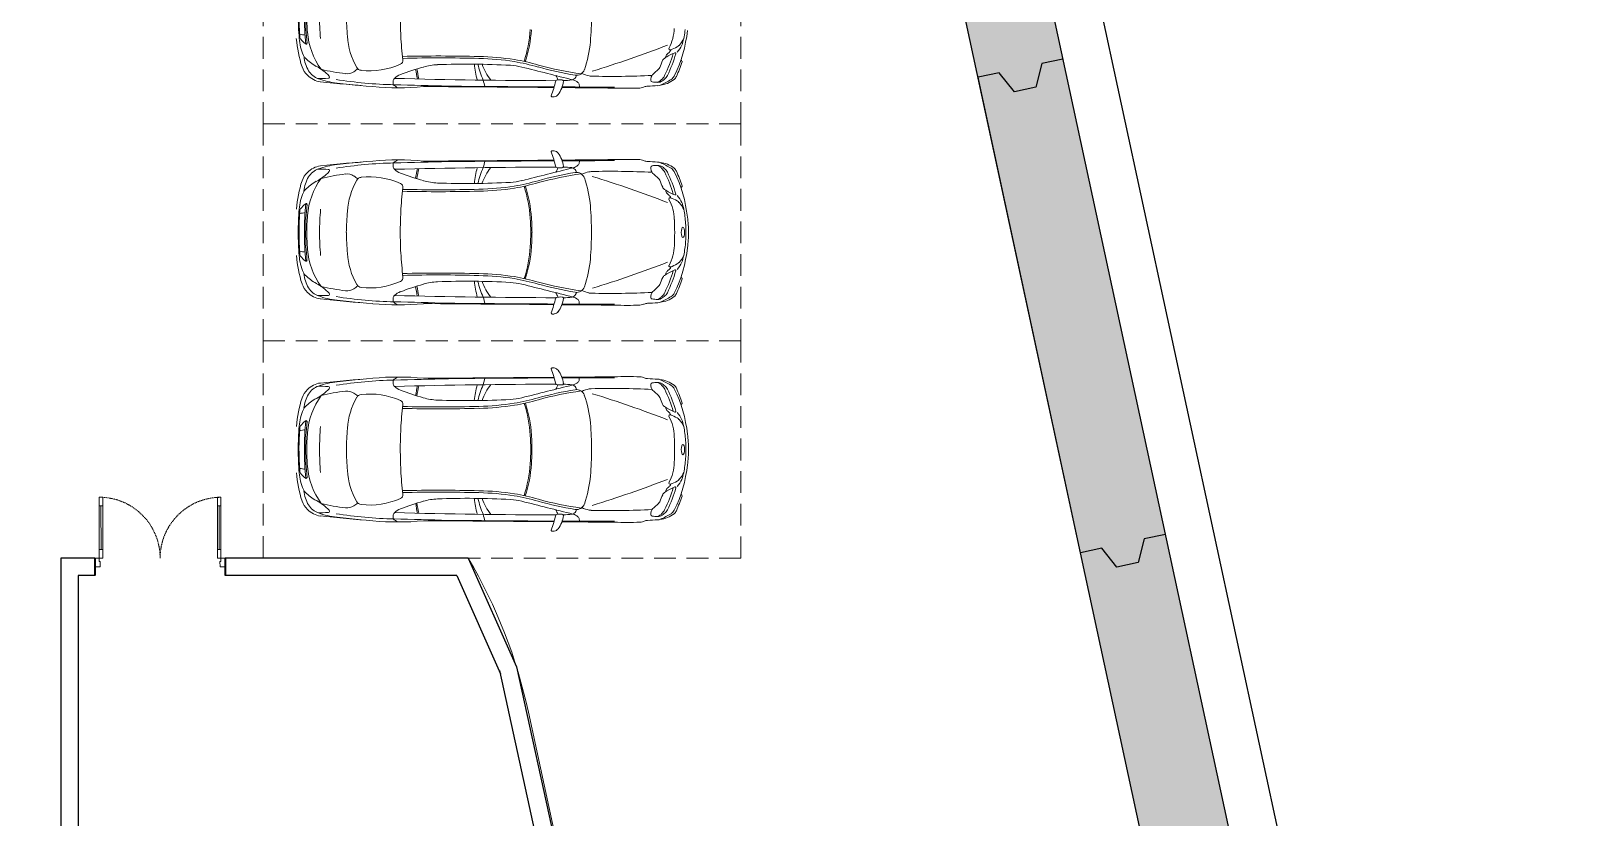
# Model space of a CAD drawing. Header units: millimetres. Extents: x -1534340 to 1713810, y -1348191 to 1114081.
# Drawn here: x 1055639 to 1073416, y 18800 to 27854 of the extents above; entities that cross this region are included whole.
import ezdxf

# ---------------------------------------------------------------- set-up
doc = ezdxf.new("R2010")
doc.units = ezdxf.units.MM
doc.header["$LTSCALE"] = 100
for name, pattern in [('( Hidden )', [0.375, 0.25, -0.125]), ('HIDDEN2', [0.1875, 0.125, -0.0625]), ('Xref_ST_MBDV Cot vach 30.7.2022$0$DASHDOT', [1, 0.5, -0.25, 0, -0.25])]:
    doc.linetypes.add(name, pattern=pattern)
for name, color, linetype, lineweight in [('00lining', 8, 'Continuous', 5), ('00vehicle', 250, 'Continuous', 5), ('09 - DIM', 40, 'Continuous', 5), ('CUA', 37, 'Continuous', 13), ('GT NEW', 1, 'Continuous', 13), ('KT-Net cat', 1, 'Continuous', 40)]:
    doc.layers.add(name, color=color, linetype=linetype, lineweight=lineweight)
for name, color, linetype in [('ccu12-Manh', 8, 'Continuous'), ('IDEA - dim', 251, 'Continuous'), ('Xref_ST_MBDV Cot vach 30.7.2022$0$Xref_ST_MBDV Cot vach 30.7.2022|Xref_ST_MBDV Cot vach 30.7.2022|Xref_ST_MBDV Cot vach 30.7.2022|Xref_ST_MBDV Cot vach 30.7.2022|A-CORE-OTLN', 2, 'Continuous'), ('Xref_ST_MBDV Cot vach 30.7.2022$0$Xref_ST_MBDV Cot vach 30.7.2022|Xref_ST_MBDV Cot vach 30.7.2022|Xref_ST_MBDV Cot vach 30.7.2022|Xref_ST_MBDV Cot vach 30.7.2022|A-WALL-PATT', 251, 'Continuous'), ('Xref_ST_MBDV Cot vach 30.7.2022$0$Xref_ST_MBDV Cot vach 30.7.2022|Xref_ST_MBDV Cot vach 30.7.2022|Xref_ST_MBDV Cot vach 30.7.2022|Xref_ST_MBDV Cot vach 30.7.2022|ccu12-Thay', 7, 'Continuous'), ('Xref_ST_MBDV Cot vach 30.7.2022$0$Xref_ST_MBDV Cot vach 30.7.2022|Xref_ST_MBDV Cot vach 30.7.2022|Xref_ST_MBDV Cot vach 30.7.2022|Xref_ST_MBDV Cot vach 30.7.2022|Site_plot line', 1, 'Xref_ST_MBDV Cot vach 30.7.2022$0$DASHDOT')]:
    doc.layers.add(name, color=color, linetype=linetype)

# ---------------------------------------------------------------- blocks, each defined once
blk = doc.blocks.new('*U2355')
for p, q in [((112, 49), (372, 476)), ((389, 465), (355, 486)), ((129, 38), (95, 59)), ((1273, -660), (1533, -233)), ((1516, -223), (1550, -243)), ((1256, -649), (1290, -670))]:
    blk.add_line(p, q)
for points in [[(43, -26), (77, -47), (442, 551), (407, 571)], [(-52, -85), (-1, -117), (30, -65), (22, -60), (43, -26), (0, 0)], [(1238, -756), (1203, -735), (1568, -137), (1602, -158)], [(1228, -867), (1177, -836), (1208, -784), (1217, -790), (1238, -756), (1280, -782)]]:
    blk.add_lwpolyline(points, close=True)
at = {"linetype": 'HIDDEN2'}
for centre, start, end in [((43, -26), 328.5983, 58.5983), ((1238, -756), 58.5983, 148.5983)]:
    blk.add_arc(centre, 700, start, end, dxfattribs=at)
blk = doc.blocks.new('PQQQQQ')
at = {"layer": 'IDEA - dim', "color": 1}
for p, q in [((26071, -142104), (26071, -148574)), ((26465, -142104), (26071, -142104)), ((30763, -142104), (27965, -142104)), ((30763, -142104), (31318, -143357)), ((26271, -142304), (26271, -148574)), ((26465, -142304), (26271, -142304)), ((30632, -142304), (27965, -142304)), ((30632, -142304), (31135, -143438)), ((31122, -143400), (32721, -150704)), ((31318, -143357), (32926, -150704))]:
    blk.add_line(p, q, dxfattribs=at)
at = {"layer": 'KT-Net cat'}
for p, q in [((26465, -142104), (26465, -142304)), ((27965, -142104), (27965, -142304))]:
    blk.add_line(p, q, dxfattribs=at)
at = {"layer": 'CUA', "rotation": 31.4016895653201}
blk.add_blockref('*U2355', (26465, -142104), dxfattribs=at)
blk = doc.blocks.new('Xref_ST_MBDV Cot vach 30.7.2022$0$Tuong Vay01-flat-1')
at = {"layer": 'Xref_ST_MBDV Cot vach 30.7.2022$0$Xref_ST_MBDV Cot vach 30.7.2022|Xref_ST_MBDV Cot vach 30.7.2022|Xref_ST_MBDV Cot vach 30.7.2022|Xref_ST_MBDV Cot vach 30.7.2022|A-WALL-PATT'}
h = blk.add_hatch(dxfattribs=at)
h.set_pattern_fill('ACET-2D-VATLIEU04', color=256, scale=50, pattern_type=2)
h.set_pattern_definition([(50, (-11139561.84, -1407213.45), (-225.902474, 189.5546825), [37.5, -412.5]), (355, (-11139561.84, -1407213.45), (32.127212, 367.215716), [30, -330]), (100.4514, (-11139531.95, -1407216.06), (-341.231527, -62.944187), [31.870095, -350.571056]), (46.1842, (-11139561.84, -1407113.45), (-319.180497, 306.252097), [56.25, -618.75]), (96.6356, (-11139517.37, -1407120.34), (-516.995922, -60.144022), [47.805144, -525.8565]), (351.1842, (-11139561.84, -1407113.45), (84.740774, 546.39543), [45, -495]), (21, (-11139511.84, -1407138.45), (-105.680822, 275.3079534), [37.5, -412.5]), (326, (-11139511.84, -1407138.45), (206.128805, 305.59852), [30, -330]), (71.4514, (-11139486.97, -1407155.22), (-328.963765, 110.380101), [31.870095, -350.571056]), (37.5, (-11139561.84, -1407213.45), (-78.1345294, 101.8269012), [0, -326, 0, -335, 0, -331.25]), (7.5, (-11139561.84, -1407213.45), (-23.2793464, 176.824191), [0, -191, 0, -318.5, 0, -126.25]), (327.5, (-11139673.34, -1407213.45), (71.9444175, 112.9301145), [0, -125, 0, -390, 0, -517.5000003]), (317.5, (-11139723.34, -1407213.45), (158.0205496, 172.449169), [0, -162.5, 0, -259, 0, -367.5]), (45, (-11139561.84, -1407213.45), (-150.260191, 150.260191), []), (45, (-11139561.84, -1407152.2), (-150.260191, 150.260191), [])])
h.paths.add_polyline_path([(-82665, -118500), (-81837, -121132), (-80903, -123728), (-79863, -126284), (-78720, -128795), (-77475, -131258), (-76131, -133667), (-74689, -136020), (-73153, -138312), (-71525, -140539), (-69807, -142699), (-68002, -144786), (-66114, -146798), (-64145, -148731), (-62100, -150582), (-59980, -152349), (-57790, -154027), (-55533, -155614), (-53213, -157109), (-50835, -158507), (-48401, -159807), (-45916, -161007), (-43385, -162104), (-40811, -163097), (-38198, -163985), (-35551, -164765), (-32875, -165436), (-30174, -165998), (-27451, -166448), (-24702, -166789), (-4397, -168938), (36420, -167648), (41836, -160719), (12445, -24368), (8473, -9249), (-4719, -5521), (-10557, -9947), (-34021, -27848), (-39777, -32009), (-41249, -35294), (-45787, -38574), (-49368, -38942), (-57644, -44924), (-59845, -46601), (-61969, -48362), (-64020, -50208), (-65993, -52137), (-67887, -54144), (-69696, -56226), (-71420, -58381), (-73054, -60604), (-74596, -62892), (-76043, -65242), (-77394, -67648), (-78645, -70107), (-79794, -72615), (-80841, -75168), (-81782, -77762), (-82617, -80392), (-83343, -83054), (-83961, -85743), (-84468, -88455), (-84865, -91186), (-85149, -93930), (-85321, -96684), (-85381, -99530), (-85329, -102201), (-85163, -104955), (-84886, -107701), (-84496, -110432), (-83996, -113146), (-83385, -115836)], flags=16)
h.paths.add_polyline_path([(-83625, -118781), (-82785, -121452), (-81837, -124086), (-80781, -126680), (-79621, -129228), (-78358, -131727), (-76994, -134172), (-75531, -136560), (-73973, -138886), (-72320, -141146), (-70577, -143337), (-68746, -145455), (-66829, -147497), (-64832, -149459), (-62755, -151337), (-60604, -153130), (-58382, -154833), (-56092, -156444), (-53738, -157960), (-51324, -159379), (-48854, -160699), (-46333, -161916), (-43764, -163030), (-41151, -164038), (-38500, -164938), (-35814, -165730), (-33098, -166411), (-30357, -166981), (-27595, -167438), (-24816, -167783), (-4434, -169940), (36920, -168633), (42913, -160966), (13418, -24135), (9295, -8442), (-4926, -4424), (-11163, -9151), (-34617, -27045), (-40580, -31355), (-42052, -34640), (-46156, -37607), (-49737, -37975), (-58240, -44121), (-60467, -45819), (-62623, -47605), (-64704, -49479), (-66707, -51435), (-68628, -53472), (-70465, -55586), (-72214, -57772), (-73872, -60029), (-75437, -62350), (-76905, -64734), (-78276, -67176), (-79545, -69672), (-80712, -72217), (-81774, -74808), (-82729, -77440), (-83576, -80109), (-84314, -82810), (-84940, -85539), (-85455, -88291), (-85857, -91062), (-86146, -93847), (-86321, -96642), (-86382, -99529), (-86328, -102241), (-86160, -105036), (-85879, -107821), (-85484, -110593), (-84976, -113347), (-84356, -116078)])
at = {"layer": 'Xref_ST_MBDV Cot vach 30.7.2022$0$Xref_ST_MBDV Cot vach 30.7.2022|Xref_ST_MBDV Cot vach 30.7.2022|Xref_ST_MBDV Cot vach 30.7.2022|Xref_ST_MBDV Cot vach 30.7.2022|A-CORE-OTLN', "color": 6}
for points in [[(-24816, -167783), (-4434, -169940), (36920, -168633), (42913, -160966), (13418, -24135)], [(-24702, -166789), (-4397, -168938), (36420, -167648), (41836, -160719), (12445, -24368)]]:
    blk.add_lwpolyline(points, dxfattribs=at)
at = {"layer": 'Xref_ST_MBDV Cot vach 30.7.2022$0$Xref_ST_MBDV Cot vach 30.7.2022|Xref_ST_MBDV Cot vach 30.7.2022|Xref_ST_MBDV Cot vach 30.7.2022|Xref_ST_MBDV Cot vach 30.7.2022|ccu12-Thay', "ltscale": 10}
for points in [[(37608, -136358), (37364, -136410), (37295, -136681), (37050, -136734), (36875, -136516), (36631, -136568)], [(38788, -141832), (38544, -141884), (38475, -142155), (38230, -142208), (38055, -141990), (37811, -142043)]]:
    blk.add_lwpolyline(points, dxfattribs=at)
at = {"layer": 'Xref_ST_MBDV Cot vach 30.7.2022$0$Xref_ST_MBDV Cot vach 30.7.2022|Xref_ST_MBDV Cot vach 30.7.2022|Xref_ST_MBDV Cot vach 30.7.2022|Xref_ST_MBDV Cot vach 30.7.2022|Site_plot line', "ltscale": 5000}
blk.add_line((43505, -161101), (13953, -24007), dxfattribs=at)
blk = doc.blocks.new('*U1494')
at = {"linetype": '( Hidden )', "ltscale": 10}
for points in [[(653, -7404), (-1337, -5892), (1990, -1513), (3981, -3025)], [(2644, -8917), (653, -7404), (3981, -3025), (5971, -4538)], [(4634, -10429), (2644, -8917), (5971, -4538), (7962, -6050)]]:
    blk.add_lwpolyline(points, close=True, dxfattribs=at)
at = {"layer": '00vehicle', "ltscale": 300}
for centre, radius, start, end in [((2294, -3392), 546, 25.3091, 50.5038), ((2098, -3554), 923, 36.6755, 46.922), ((1677, -4003), 1566, 26.5307, 46.5993), ((2528, -3098), 307, 9.881, 28.6764), ((2763, -3059), 94.3, 25.7726, 36.6755), ((2394, -3237), 504, 14.5369, 25.7726), ((-9800, 485), 13064, 339.8256, 343.8471), ((2799, -3153), 12.3, 205.3091, 340.2379), ((2441, -3024), 393, 340.2379, 352.775), ((2039, -3618), 905, 30.6105, 31.1501), ((2761, -3191), 66, 1.5153, 30.6105), ((3468, -3172), 641, 181.5153, 183.2824), ((2737, -3062), 94.3, 352.775, 9.881), ((3461, -3299), 614, 164.5751, 177.3161), ((1632, -4069), 1534, 26.3758, 36.5953), ((2877, -3138), 8.49, 36.0811, 164.5751), ((1399, -4215), 1838, 27.6374, 36.0811), ((2998, -3241), 113, 91.5404, 100.3141), ((2995, -3137), 9.43, 34.1738, 91.5404), ((1323, -4272), 2030, 29.0477, 34.1738), ((2893, -3205), 66, 183.2824, 213.7817), ((4844, -1900), 2412, 213.7817, 214.1951), ((2904, -3273), 56.6, 177.3161, 210.2039), ((45938, 21777), 49850, 210.2039, 210.3034), ((2850, -3405), 56.6, 4.7863, 30.3034), ((2943, -3406), 94.3, 10.3585, 27.6374), ((2827, -3340), 282, 326.7042, 2.3644), ((2124, -3259), 969, 346.0445, 354.2916), ((2994, -3346), 94.3, 354.2916, 26.5307), ((3015, -3332), 94.3, 2.3644, 29.0477), ((-4622, 1640), 9126, 321.3054, 325.7031), ((6514, -3098), 3620, 184.7863, 186.2498), ((2971, -3486), 56.6, 186.2498, 217.6982), ((3046, -3428), 151, 217.6982, 232.25), ((2965, -3533), 18.9, 232.25, 314.9862), ((2587, -3155), 553, 314.9862, 321.2969), ((-3933, 1146), 8400, 325.4484, 326.2419), ((2843, -3467), 182, 7.0164, 25.8242), ((2973, -3476), 51.5, 329.5859, 355.7157), ((2946, -3442), 94.3, 321.2969, 357.3634), ((2783, -3469), 241, 357.3844, 5.9202), ((2790, -3434), 250, 357.3634, 10.3585), ((2973, -3470), 94.3, 326.2419, 346.0445), ((-234, -1470), 3887, 320.6346, 324.9598), ((2872, -3647), 94.3, 324.4269, 343.478), ((3316, -3779), 369, 157.0788, 163.478), ((3063, -3672), 94.3, 145.4484, 157.0788), ((1283, -4819), 1333, 33.4607, 47.7307), ((2316, -4136), 94.3, 312.968, 33.4607), ((-200634, 151259), 255839, 322.52234, 322.65711), ((502482, -391602), 632452, 142.196297, 142.251038), ((2265, -3833), 332, 296.0493, 311.1416), ((2390, -3977), 141, 311.1416, 321.479), ((10119, -9533), 8400, 139.2937, 140.0872), ((4230, -4402), 553, 144.2387, 150.5493), ((3823, -4116), 94.3, 119.4911, 139.2937), ((3986, -4221), 282, 103.1712, 138.8314), ((4254, -4877), 969, 111.2439, 119.4911), ((3816, -4117), 51.5, 109.8199, 135.9497), ((3857, -4134), 94.3, 108.1722, 144.2387), ((3874, -4298), 241, 99.6154, 108.1512), ((3906, -4282), 250, 95.1771, 108.1722), ((3861, -4240), 182, 79.7114, 98.5191), ((3892, -4127), 94.3, 77.8981, 95.1771), ((3604, -5567), 1534, 68.9402, 79.1598), ((3937, -4062), 94.3, 79.0048, 111.2439), ((3526, -5832), 1838, 69.4545, 77.8981), ((3944, -4038), 94.3, 76.4879, 103.1712), ((3656, -5507), 1566, 58.9362, 79.0048), ((3491, -5920), 2030, 71.3618, 76.4879), ((4137, -4005), 9.43, 13.9951, 71.3618), ((4037, -4030), 113, 5.2214, 13.9951), ((-1297919, 1622972), 2082962, 308.611784, 308.628506), ((-285, -1433), 3821, 307.3542, 314.8666), ((-742, -868), 4570, 307.6108, 313.1043), ((2328, -4246), 81.4, 4.5251, 39.8674), ((2362, -4243), 47.2, 329.2881, 4.5251), ((2493, -4358), 130, 101.4927, 130.1938), ((2476, -4271), 41.3, 57.9519, 103.0996), ((2215, -4678), 525, 53.8471, 57.3572), ((10780, -10064), 9126, 139.8322, 144.2299), ((6608, -6669), 3887, 140.5752, 144.9004), ((11054, -15362), 13064, 121.6882, 125.7098), ((3679, -4260), 94.3, 122.0575, 141.1087), ((3433, -3867), 369, 302.0575, 308.4568), ((3604, -4082), 94.3, 308.4568, 320.0872), ((3764, -4140), 18.9, 150.5493, 233.2855), ((3843, -4034), 151, 233.2855, 247.8373), ((3808, -4121), 56.6, 247.8373, 279.2858), ((3233, -605), 3620, 279.2858, 280.7493), ((3918, -4217), 56.6, 75.2322, 100.7493), ((16640, 44042), 49850, 255.2322, 255.3317), ((4031, -4129), 56.6, 255.3317, 288.2195), ((3857, -3599), 614, 288.2195, 300.9605), ((4834, -1893), 2412, 251.3405, 251.7539), ((4099, -4121), 66, 251.7539, 282.2532), ((3977, -3559), 641, 282.2532, 284.0202), ((4149, -4245), 66, 74.9251, 104.0202), ((4174, -4198), 12.3, 125.2976, 260.2265), ((3930, -5055), 905, 74.3854, 74.9251), ((4394, -4509), 393, 112.7606, 125.2976), ((4168, -4119), 8.49, 300.9605, 69.4545), ((4080, -4749), 546, 55.0317, 80.2265), ((4202, -4611), 504, 79.763, 90.9986), ((4279, -4234), 94.3, 95.6546, 112.7606), ((4300, -4445), 307, 76.8591, 95.6546), ((4274, -4208), 94.3, 68.86, 79.763), ((3976, -4981), 923, 58.6135, 68.86), ((3587, -5628), 1678, 53.1636, 58.8045), ((3824, -5304), 1306, 52.9352, 60.6675), ((3818, -5299), 1306, 44.868, 52.6004), ((-60357, 43420), 78830, 321.28542, 322.63531), ((663, -5434), 1503, 34.7161, 48.9844), ((663, -5434), 1517, 34.7685, 48.9857), ((2248, -4522), 136, 65.6305, 89.2771), ((2305, -4418), 9.43, 155.0517, 218.6505), ((2495, -4506), 220, 137.2279, 155.0517), ((656, -5736), 2102, 33.7645, 38.6505), ((2345, -4367), 14.1, 46.5605, 137.2279), ((1382, -3661), 1187, 324.3628, 329.2881), ((2141, -4582), 311, 15.9515, 46.5605), ((-503916, 373188), 632452, 323.284507, 323.339248), ((207432, -158842), 255839, 142.87843, 143.01321), ((1259, -8780), 5467, 53.4458, 55.0227), ((1156, -8702), 5467, 50.5128, 52.0898), ((3569, -5614), 1678, 46.7311, 52.3719), ((4088, -5067), 923, 36.6755, 46.922), ((3668, -5516), 1566, 26.5307, 46.5993), ((502482, -391602), 632452, 142.259348, 142.394667), ((-200634, 151259), 255839, 322.2292, 322.50168), ((3668, -6652), 2727, 126.8509, 132.8468), ((3670, -6654), 2706, 126.8522, 132.8314), ((2411, -4563), 9.43, 213.7645, 320.263), ((2297, -4468), 158, 320.263, 329.3289), ((2376, -4515), 66, 329.3289, 15.9515), ((4285, -4904), 546, 25.3091, 50.5038), ((4518, -4611), 307, 9.881, 28.6764), ((4431, -4537), 393, 340.2379, 352.775), ((4727, -4575), 94.3, 352.775, 9.881), ((4753, -4572), 94.3, 25.7726, 36.6755), ((4384, -4750), 504, 14.5369, 25.7726), ((8709, -10581), 9024, 139.5803, 144.9134), ((4097, -6998), 3273, 134.2204, 141.4073), ((4097, -6998), 3250, 134.2204, 141.4086), ((2427, -5238), 777, 129.4195, 139.1413), ((2862, -5169), 525, 48.1783, 51.6885), ((3184, -4809), 41.3, 2.4359, 47.5836), ((3662, -4895), 332, 154.394, 169.4862), ((3490, -4813), 141, 144.0565, 154.394), ((-7809, -1027), 13064, 339.8256, 343.8471), ((4789, -4666), 12.3, 205.3091, 340.2379), ((4029, -5130), 905, 30.6105, 31.1501), ((4751, -4703), 66, 1.5153, 30.6105), ((5458, -4684), 641, 181.5153, 183.2824), ((4884, -4717), 66, 183.2824, 213.7817), ((6834, -3413), 2412, 213.7817, 214.1951), ((5452, -4812), 614, 164.5751, 177.3161), ((4895, -4785), 56.6, 177.3161, 210.2039), ((3623, -5581), 1534, 26.3758, 36.5953), ((4868, -4650), 8.49, 36.0811, 164.5751), ((3389, -5728), 1838, 27.6374, 36.0811), ((4988, -4753), 113, 91.5404, 100.3141), ((4985, -4650), 9.43, 34.1738, 91.5404), ((3314, -5785), 2030, 29.0477, 34.1738), ((5006, -4845), 94.3, 2.3644, 29.0477), ((14698, -15538), 16885, 141.1987, 144.1847), ((14698, -15538), 16863, 141.1987, 144.1777), ((2920, -4950), 9.43, 145.2726, 251.7711), ((3042, -5034), 158, 136.2067, 145.2726), ((2260, -6955), 2102, 66.885, 71.7711), ((2976, -4971), 66, 89.5841, 136.2067), ((1919268, -821858), 2082962, 156.907039, 156.923761), ((2974, -5215), 311, 58.975, 89.5841), ((7324, -6998), 4570, 152.4312, 157.9248), ((2952, -4853), 220, 310.4839, 328.3076), ((6658, -6709), 3821, 150.6689, 158.1813), ((3127, -4961), 14.1, 328.3076, 58.975), ((4064, -5699), 1187, 136.2474, 141.1727), ((3241, -4911), 47.2, 101.0104, 136.2474), ((3096, -4816), 130, 335.3417, 4.0429), ((3248, -4945), 81.4, 65.6682, 101.0104), ((3357, -4927), 94.3, 72.0749, 152.5676), ((2976, -6105), 1333, 57.8049, 72.0749), ((1131, -8937), 4712, 53.4694, 57.1673), ((47928, 20265), 49850, 210.2039, 210.3034), ((4840, -4917), 56.6, 4.7863, 30.3034), ((8504, -4610), 3620, 184.7863, 186.2498), ((4834, -4979), 182, 7.0164, 25.8242), ((4936, -4954), 94.3, 321.2969, 357.3634), ((4774, -4982), 241, 357.3844, 5.9202), ((4934, -4919), 94.3, 10.3585, 27.6374), ((4780, -4947), 250, 357.3634, 10.3585), ((4818, -4853), 282, 326.7042, 2.3644), ((4114, -4771), 969, 346.0445, 354.2916), ((4985, -4858), 94.3, 354.2916, 26.5307), ((2328, -3789), 1470, 239.2826, 246.4908), ((2028, -4072), 1039, 245.8341, 256.4529), ((1836, -4324), 690, 252.7645, 270.1106), ((2285, -3989), 1202, 245.4106, 249.2887), ((65962, -52573), 78830, 142.90024, 144.25012), ((-503916, 373188), 632452, 323.140878, 323.276197), ((207432, -158842), 255839, 143.03387, 143.30635), ((3089, -5013), 9.43, 246.885, 310.4839), ((3003, -5096), 136, 16.2584, 39.905), ((-2632, 128), 9126, 321.3054, 325.7031), ((4962, -4998), 56.6, 186.2498, 217.6982), ((5037, -4941), 151, 217.6982, 232.25), ((4956, -5045), 18.9, 232.25, 314.9862), ((5307, -5291), 369, 157.0788, 163.478), ((5054, -5184), 94.3, 145.4484, 157.0788), ((4578, -4667), 553, 314.9862, 321.2969), ((-1942, -367), 8400, 325.4484, 326.2419), ((4964, -4989), 51.5, 329.5859, 355.7157), ((4963, -4982), 94.3, 326.2419, 346.0445), ((568, -4297), 2706, 332.7042, 338.6834), ((570, -4298), 2727, 332.6887, 338.6847), ((1757, -2982), 3887, 320.6346, 324.9598), ((4863, -5159), 94.3, 324.4269, 343.478), ((3922, -995), 5502, 233.0327, 235.5019), ((44950, -40599), 55815, 140.9606, 141.6035), ((1907, -5794), 706, 145.4446, 158.9129), ((2265, -5115), 777, 326.3942, 336.116), ((2549, -6867), 1503, 56.5511, 70.8195), ((2549, -6867), 1517, 56.5498, 70.7671), ((3273, -6331), 1333, 33.4607, 47.7307), ((-198644, 149746), 255839, 322.52234, 322.65711), ((504472, -393115), 632452, 142.196297, 142.251038), ((5977, -5734), 282, 103.1712, 138.8314), ((6244, -6390), 969, 111.2439, 119.4911), ((5927, -5574), 94.3, 79.0048, 111.2439), ((5934, -5550), 94.3, 76.4879, 103.1712), ((5646, -7019), 1566, 58.9362, 79.0048), ((5482, -7433), 2030, 71.3618, 76.4879), ((6128, -5518), 9.43, 13.9951, 71.3618), ((3239, -1909), 4363, 236.0941, 239.7502), ((1017, -5719), 47.2, 343.9733, 59.7502), ((-1172, -4069), 3056, 317.3603, 328.2839), ((3642, -6510), 2582, 157.9573, 164.0934), ((1864, -4487), 1311, 240.3497, 245.2724), ((1873, -4474), 1311, 240.145, 245.2883), ((1507, -5725), 94.3, 142.3947, 147.7632), ((-4565, -493), 9024, 320.6222, 325.9553), ((3507, -4917), 1202, 216.2468, 220.125), ((3304, -5440), 690, 195.425, 212.7711), ((122, -3978), 3250, 324.1269, 331.3152), ((122, -3978), 3273, 324.1283, 331.3152), ((1927, -7797), 2623, 52.8115, 56.4153), ((1927, -7797), 2637, 52.8112, 56.4153), ((1705, -2945), 3821, 307.3542, 314.8666), ((4307, -5648), 94.3, 312.968, 33.4607), ((4255, -5346), 332, 296.0493, 311.1416), ((4381, -5490), 141, 311.1416, 321.479), ((5424, -5380), 369, 302.0575, 308.4568), ((5594, -5595), 94.3, 308.4568, 320.0872), ((12110, -11045), 8400, 139.2937, 140.0872), ((5755, -5652), 18.9, 150.5493, 233.2855), ((6220, -5915), 553, 144.2387, 150.5493), ((5813, -5628), 94.3, 119.4911, 139.2937), ((5834, -5546), 151, 233.2855, 247.8373), ((5807, -5630), 51.5, 109.8199, 135.9497), ((5848, -5647), 94.3, 108.1722, 144.2387), ((5798, -5634), 56.6, 247.8373, 279.2858), ((5864, -5810), 241, 99.6154, 108.1512), ((5223, -2117), 3620, 279.2858, 280.7493), ((5896, -5795), 250, 95.1771, 108.1722), ((5851, -5752), 182, 79.7114, 98.5191), ((5882, -5640), 94.3, 77.8981, 95.1771), ((5595, -7080), 1534, 68.9402, 79.1598), ((5909, -5729), 56.6, 75.2322, 100.7493), ((5517, -7344), 1838, 69.4545, 77.8981), ((18630, 42529), 49850, 255.2322, 255.3317), ((5847, -5112), 614, 288.2195, 300.9605), ((6027, -5543), 113, 5.2214, 13.9951), ((6385, -6022), 393, 112.7606, 125.2976), ((6159, -5631), 8.49, 300.9605, 69.4545), ((6192, -6124), 504, 79.763, 90.9986), ((6269, -5746), 94.3, 95.6546, 112.7606), ((6290, -5957), 307, 76.8591, 95.6546), ((6265, -5721), 94.3, 68.86, 79.763), ((5966, -6494), 923, 58.6135, 68.86), ((5815, -6816), 1306, 52.9352, 60.6675), ((215, -5532), 871, 316.3873, 346.755), ((1371, -5861), 221, 164.351, 186.437), ((3688, -4822), 1470, 219.0447, 226.253), ((3495, -5187), 1039, 209.0827, 219.7014), ((1924, -7795), 2623, 49.1203, 52.7241), ((1924, -7795), 2637, 49.1203, 52.7243), ((2654, -6946), 1503, 34.7161, 48.9844), ((2654, -6946), 1517, 34.7685, 48.9857), ((-1295928, 1621460), 2082962, 308.611784, 308.628506), ((1248, -2381), 4570, 307.6108, 313.1043), ((4335, -5879), 14.1, 46.5605, 137.2279), ((3373, -5174), 1187, 324.3628, 329.2881), ((4318, -5759), 81.4, 4.5251, 39.8674), ((4353, -5756), 47.2, 329.2881, 4.5251), ((4483, -5870), 130, 101.4927, 130.1938), ((4467, -5783), 41.3, 57.9519, 103.0996), ((4205, -6191), 525, 53.8471, 57.3572), ((12771, -11577), 9126, 139.8322, 144.2299), ((8599, -8182), 3887, 140.5752, 144.9004), ((13045, -16875), 13064, 121.6882, 125.7098), ((5669, -5772), 94.3, 122.0575, 141.1087), ((6021, -5642), 56.6, 255.3317, 288.2195), ((6824, -3405), 2412, 251.3405, 251.7539), ((6090, -5634), 66, 251.7539, 282.2532), ((5968, -5072), 641, 282.2532, 284.0202), ((6139, -5758), 66, 74.9251, 104.0202), ((6165, -5711), 12.3, 125.2976, 260.2265), ((5921, -6568), 905, 74.3854, 74.9251), ((6070, -6261), 546, 55.0317, 80.2265), ((3249, -10293), 5467, 53.4458, 55.0227), ((5578, -7141), 1678, 53.1636, 58.8045), ((5559, -7127), 1678, 46.7311, 52.3719), ((5809, -6812), 1306, 44.868, 52.6004), ((3579, -1206), 5750, 234.476, 236.895), ((888, -5352), 807, 236.0987, 262.93), ((-2709, -2810), 5008, 313.7564, 321.4276), ((1199, -5881), 47.2, 186.437, 230.8958), ((1358, -5685), 299, 230.8958, 238.3565), ((552, -3845), 2193, 287.2056, 288.7849), ((-43193, 26384), 55815, 323.932, 324.575), ((-10945, 3949), 16863, 321.3578, 324.3368), ((-10945, 3949), 16885, 321.3509, 324.3368), ((-58367, 41908), 78830, 321.28542, 322.63531), ((504472, -393115), 632452, 142.259348, 142.394667), ((-198644, 149746), 255839, 322.2292, 322.50168), ((5659, -8165), 2727, 126.8509, 132.8468), ((5660, -8166), 2706, 126.8522, 132.8314), ((4238, -6035), 136, 65.6305, 89.2771), ((4295, -5930), 9.43, 155.0517, 218.6505), ((4486, -6019), 220, 137.2279, 155.0517), ((2646, -7249), 2102, 33.7645, 38.6505), ((4131, -6095), 311, 15.9515, 46.5605), ((4366, -6027), 66, 329.3289, 15.9515), ((-501925, 371675), 632452, 323.284507, 323.339248), ((209422, -160354), 255839, 142.87843, 143.01321), ((3146, -10215), 5467, 50.5128, 52.0898), ((6275, -6417), 546, 25.3091, 50.5038), ((6079, -6580), 923, 36.6755, 46.922), ((5658, -7028), 1566, 26.5307, 46.5993), ((6509, -6124), 307, 9.881, 28.6764), ((6744, -6084), 94.3, 25.7726, 36.6755), ((6375, -6263), 504, 14.5369, 25.7726), ((2232, -3213), 3644, 233.2192, 237.4187), ((-15543, 8650), 22246, 316.7685, 318.334), ((666, -6201), 141, 315.8742, 356.485), ((797, -6088), 66, 262.93, 317.1062), ((494, -6190), 314, 356.485, 6.7944), ((4356, -8269), 3056, 137.2514, 148.1751), ((2042, -6132), 94.3, 317.7723, 323.1409), ((1869, -5765), 706, 306.6226, 320.091), ((6087, -8511), 3273, 134.2204, 141.4073), ((6087, -8511), 3250, 134.2204, 141.4086), ((4418, -6751), 777, 129.4195, 139.1413), ((4402, -6075), 9.43, 213.7645, 320.263), ((4288, -5981), 158, 320.263, 329.3289), ((-5819, -2540), 13064, 339.8256, 343.8471), ((6780, -6178), 12.3, 205.3091, 340.2379), ((6422, -6050), 393, 340.2379, 352.775), ((6020, -6643), 905, 30.6105, 31.1501), ((6742, -6216), 66, 1.5153, 30.6105), ((7449, -6197), 641, 181.5153, 183.2824), ((6718, -6087), 94.3, 352.775, 9.881), ((7442, -6324), 614, 164.5751, 177.3161), ((5613, -7094), 1534, 26.3758, 36.5953), ((6858, -6163), 8.49, 36.0811, 164.5751), ((5380, -7240), 1838, 27.6374, 36.0811), ((6979, -6266), 113, 91.5404, 100.3141), ((6976, -6163), 9.43, 34.1738, 91.5404), ((5304, -7298), 2030, 29.0477, 34.1738), ((2084, -3408), 3644, 233.2192, 237.4187), ((2089, -3401), 3644, 233.2192, 237.2745), ((1938, -3648), 3294, 232.7613, 238.535), ((1947, -3636), 3294, 232.7613, 238.3727), ((1400, -4353), 2379, 232.8109, 237.5025), ((578, -5646), 847, 237.3918, 268.5619), ((-1005, -4581), 2469, 309.2342, 315.8742), ((-62073, 52573), 86228, 316.80988, 316.99597), ((715, -4285), 2582, 301.4422, 307.5783), ((3140, -5457), 1311, 220.2631, 225.1859), ((3149, -5444), 1311, 220.2472, 225.3906), ((10700, -12093), 9024, 139.5803, 144.9134), ((1921258, -823371), 2082962, 156.907039, 156.923761), ((9315, -8511), 4570, 152.4312, 157.9248), ((8648, -8222), 3821, 150.6689, 158.1813), ((6055, -7212), 1187, 136.2474, 141.1727), ((4852, -6682), 525, 48.1783, 51.6885), ((5232, -6424), 47.2, 101.0104, 136.2474), ((5174, -6321), 41.3, 2.4359, 47.5836), ((5086, -6329), 130, 335.3417, 4.0429), ((5238, -6457), 81.4, 65.6682, 101.0104), ((5348, -6439), 94.3, 72.0749, 152.5676), ((5653, -6408), 332, 154.394, 169.4862), ((5481, -6325), 141, 144.0565, 154.394), ((4966, -7618), 1333, 57.8049, 72.0749), ((6874, -6230), 66, 183.2824, 213.7817), ((8825, -4925), 2412, 213.7817, 214.1951), ((6885, -6298), 56.6, 177.3161, 210.2039), ((49919, 18752), 49850, 210.2039, 210.3034), ((6924, -6432), 94.3, 10.3585, 27.6374), ((6808, -6365), 282, 326.7042, 2.3644), ((6105, -6284), 969, 346.0445, 354.2916), ((6975, -6371), 94.3, 354.2916, 26.5307), ((6996, -6358), 94.3, 2.3644, 29.0477), ((-360, -5927), 683, 310.712, 315.9701), ((875, -5293), 1438, 237.4683, 250.8085), ((135, -6443), 28.3, 237.2745, 271.8236), ((452, -5964), 612, 237.3213, 256.1511), ((125, -6145), 326, 271.8236, 286.4799), ((215, -6449), 9.43, 286.4799, 58.3727), ((328, -6467), 94.3, 256.1511, 278.6064), ((525, -6239), 381, 237.5403, 263.6422), ((246, -5927), 641, 278.6064, 293.0084), ((751, -7079), 618, 97.0703, 114.3513), ((-313, -5823), 1204, 320.4952, 326.3667), ((122, -5799), 931, 302.6415, 316.2078), ((677, -6481), 15.1, 326.3667, 97.0703), ((5980, -9413), 5008, 144.1078, 151.7789), ((2574, -7325), 871, 118.7803, 149.148), ((4109, -6549), 2193, 176.7506, 178.33), ((2121, -6265), 299, 227.1791, 234.6397), ((1975, -6471), 47.2, 234.6397, 279.0986), ((1948, -6299), 221, 279.0986, 301.1846), ((2180, -6602), 47.2, 45.7854, 121.5622), ((5255, -3441), 4363, 225.7854, 229.4415), ((16688, -17050), 16885, 141.1987, 144.1847), ((16688, -17050), 16863, 141.1987, 144.1777), ((4319, -5301), 1470, 239.2826, 246.4908), ((4019, -5585), 1039, 245.8341, 256.4529), ((3827, -5837), 690, 252.7645, 270.1106), ((67952, -54086), 78830, 142.90024, 144.25012), ((-501925, 371675), 632452, 323.140878, 323.276197), ((209422, -160354), 255839, 143.03387, 143.30635), ((4911, -6462), 9.43, 145.2726, 251.7711), ((5032, -6546), 158, 136.2067, 145.2726), ((4250, -8467), 2102, 66.885, 71.7711), ((4966, -6483), 66, 89.5841, 136.2067), ((4964, -6728), 311, 58.975, 89.5841), ((5079, -6526), 9.43, 246.885, 310.4839), ((4942, -6366), 220, 310.4839, 328.3076), ((4993, -6609), 136, 16.2584, 39.905), ((5117, -6474), 14.1, 328.3076, 58.975), ((3122, -10449), 4712, 53.4694, 57.1673), ((-641, -1385), 9126, 321.3054, 325.7031), ((6831, -6430), 56.6, 4.7863, 30.3034), ((10495, -6123), 3620, 184.7863, 186.2498), ((6952, -6511), 56.6, 186.2498, 217.6982), ((7027, -6453), 151, 217.6982, 232.25), ((6946, -6558), 18.9, 232.25, 314.9862), ((6568, -6180), 553, 314.9862, 321.2969), ((48, -1879), 8400, 325.4484, 326.2419), ((6824, -6492), 182, 7.0164, 25.8242), ((6954, -6502), 51.5, 329.5859, 355.7157), ((6927, -6467), 94.3, 321.2969, 357.3634), ((6764, -6494), 241, 357.3844, 5.9202), ((6771, -6460), 250, 357.3634, 10.3585), ((6954, -6495), 94.3, 326.2419, 346.0445), ((478, -6412), 251, 252.3566, 278.8116), ((503, -6395), 224, 264.6981, 302.8555), ((478, -6388), 274, 277.9979, 295.7523), ((499, -6423), 234, 295.0113, 315.5406), ((20459, -18708), 22246, 147.2015, 148.767), ((4276, -5501), 1202, 245.4106, 249.2887), ((3747, -4495), 3887, 320.6346, 324.9598), ((6853, -6672), 94.3, 324.4269, 343.478), ((7297, -6804), 369, 157.0788, 163.478), ((7044, -6697), 94.3, 145.4484, 157.0788), ((75239, -51775), 86228, 148.53957, 148.72566), ((1865, -7232), 314, 98.7412, 109.0505), ((1883, -6913), 66, 148.4294, 202.6055), ((5953, -2539), 5502, 230.0337, 232.5028), ((5912, -2508), 5502, 233.0327, 235.5019), ((3897, -7307), 706, 145.4446, 158.9129), ((2559, -5809), 2706, 332.7042, 338.6834), ((2561, -5810), 2727, 332.6887, 338.6847), ((5264, -7844), 1333, 33.4607, 47.7307), ((2342, -7486), 931, 149.3278, 162.894), ((3818, -8245), 2469, 149.6613, 156.3013), ((1809, -7070), 141, 109.0505, 149.6613), ((2568, -6628), 807, 202.6055, 229.4369), ((5230, -3421), 4363, 236.0941, 239.7502), ((5633, -8022), 2582, 157.9573, 164.0934), ((46941, -42111), 55815, 140.9606, 141.6035), ((-2575, -2006), 9024, 320.6222, 325.9553), ((2113, -5490), 3250, 324.1269, 331.3152), ((2113, -5490), 3273, 324.1283, 331.3152), ((4255, -6628), 777, 326.3942, 336.116), ((4540, -8379), 1503, 56.5511, 70.8195), ((4540, -8379), 1517, 56.5498, 70.7671), ((6297, -7161), 94.3, 312.968, 33.4607), ((-196653, 148234), 255839, 322.52234, 322.65711), ((506463, -394627), 632452, 142.196297, 142.251038), ((6246, -6858), 332, 296.0493, 311.1416), ((6371, -7002), 141, 311.1416, 321.479), ((1679, -7300), 274, 169.7832, 187.5377), ((1640, -7290), 234, 149.9949, 170.5242), ((1666, -7278), 224, 162.6801, 200.8375), ((2436, -7911), 1204, 139.1688, 145.0403), ((1536, -7134), 15.1, 8.4652, 139.1688), ((940, -7223), 618, 351.1842, 8.4652), ((2367, -7006), 847, 196.9737, 228.1437), ((5842, -2926), 5750, 228.6405, 231.0596), ((2206, -7045), 871, 316.3873, 346.755), ((3008, -7231), 47.2, 343.9733, 59.7502), ((819, -5581), 3056, 317.3603, 328.2839), ((3854, -6000), 1311, 240.3497, 245.2724), ((3864, -5987), 1311, 240.145, 245.2883), ((3498, -7238), 94.3, 142.3947, 147.7632), ((5497, -6430), 1202, 216.2468, 220.125), ((5678, -6335), 1470, 219.0447, 226.253), ((5486, -6700), 1039, 209.0827, 219.7014), ((5294, -6952), 690, 195.425, 212.7711), ((3917, -9310), 2623, 52.8115, 56.4153), ((3917, -9310), 2637, 52.8112, 56.4153), ((3914, -9308), 2623, 49.1203, 52.7241), ((3914, -9308), 2637, 49.1203, 52.7243), ((-1293938, 1619947), 2082962, 308.611784, 308.628506), ((3696, -4458), 3821, 307.3542, 314.8666), ((3239, -3894), 4570, 307.6108, 313.1043), ((6309, -7271), 81.4, 4.5251, 39.8674), ((6343, -7268), 47.2, 329.2881, 4.5251), ((6474, -7383), 130, 101.4927, 130.1938), ((6457, -7296), 41.3, 57.9519, 103.0996), ((6196, -7703), 525, 53.8471, 57.3572), ((1656, -7307), 251, 186.7239, 213.1789), ((2628, -6625), 1438, 214.727, 228.0672), ((1810, -7216), 381, 201.8933, 227.9953), ((2186, -7401), 641, 172.5271, 186.9291), ((5569, -2718), 5750, 234.476, 236.895), ((-718, -4322), 5008, 313.7564, 321.4276), ((3361, -7374), 221, 164.351, 186.437), ((3189, -7393), 47.2, 186.437, 230.8958), ((3348, -7198), 299, 230.8958, 238.3565), ((2542, -5358), 2193, 287.2056, 288.7849), ((-8954, 2436), 16863, 321.3578, 324.3368), ((-8954, 2436), 16885, 321.3509, 324.3368), ((-56376, 40395), 78830, 321.28542, 322.63531), ((4644, -8459), 1503, 34.7161, 48.9844), ((4644, -8459), 1517, 34.7685, 48.9857), ((6229, -7548), 136, 65.6305, 89.2771), ((6286, -7443), 9.43, 155.0517, 218.6505), ((6476, -7531), 220, 137.2279, 155.0517), ((4637, -8761), 2102, 33.7645, 38.6505), ((6326, -7392), 14.1, 46.5605, 137.2279), ((5363, -6686), 1187, 324.3628, 329.2881), ((6122, -7607), 311, 15.9515, 46.5605), ((1644, -7467), 94.3, 186.9291, 209.3845), ((2095, -7213), 612, 209.3845, 228.2142), ((1691, -7571), 9.43, 47.1628, 179.0556), ((3928, -5160), 3294, 227.0006, 232.7742), ((2008, -7576), 326, 179.0556, 193.712), ((3937, -5148), 3294, 227.1628, 232.7742), ((2348, -7985), 683, 149.5654, 154.8236), ((3393, -5867), 2379, 228.033, 232.7247), ((4269, -4760), 3644, 228.1168, 232.3163), ((2879, -6864), 807, 236.0987, 262.93), ((-41202, 24871), 55815, 323.932, 324.575), ((506463, -394627), 632452, 142.259348, 142.394667), ((-196653, 148234), 255839, 322.2292, 322.50168), ((7649, -9677), 2727, 126.8509, 132.8468), ((7651, -9679), 2706, 126.8522, 132.8314), ((6392, -7588), 9.43, 213.7645, 320.263), ((6278, -7493), 158, 320.263, 329.3289), ((6357, -7540), 66, 329.3289, 15.9515), ((4120, -4956), 3644, 228.1168, 232.3163), ((1718, -7646), 28.3, 193.712, 228.261), ((4126, -4948), 3644, 228.261, 232.3163), ((3929, -5160), 3294, 232.7613, 238.535), ((3938, -5149), 3294, 232.7613, 238.3727), ((3391, -5865), 2379, 232.8109, 237.5025), ((4223, -4725), 3644, 233.2192, 237.4187), ((986, -6093), 2469, 309.2342, 315.8742), ((-13552, 7138), 22246, 316.7685, 318.334), ((2656, -7713), 141, 315.8742, 356.485), ((2788, -7600), 66, 262.93, 317.1062), ((-60082, 51060), 86228, 316.80988, 316.99597), ((2485, -7703), 314, 356.485, 6.7944), ((6346, -9782), 3056, 137.2514, 148.1751), ((4033, -7644), 94.3, 317.7723, 323.1409), ((5130, -6969), 1311, 220.2631, 225.1859), ((5140, -6957), 1311, 220.2472, 225.3906), ((3859, -7278), 706, 306.6226, 320.091), ((12690, -13606), 9024, 139.5803, 144.9134), ((8078, -10023), 3273, 134.2204, 141.4073), ((8078, -10023), 3250, 134.2204, 141.4086), ((6408, -8263), 777, 129.4195, 139.1413), ((4074, -4921), 3644, 233.2192, 237.4187), ((4080, -4913), 3644, 233.2192, 237.2745), ((1630, -7439), 683, 310.712, 315.9701), ((2125, -7955), 28.3, 237.2745, 271.8236), ((2569, -7159), 847, 237.3918, 268.5619), ((2442, -7477), 612, 237.3213, 256.1511), ((2116, -7658), 326, 271.8236, 286.4799), ((2205, -7961), 9.43, 286.4799, 58.3727), ((2742, -8592), 618, 97.0703, 114.3513), ((2113, -7312), 931, 302.6415, 316.2078), ((2668, -7994), 15.1, 326.3667, 97.0703), ((7971, -10926), 5008, 144.1078, 151.7789), ((6100, -8061), 2193, 176.7506, 178.33), ((4112, -7778), 299, 227.1791, 234.6397), ((2705, -5798), 2582, 301.4422, 307.5783), ((18679, -18563), 16885, 141.1987, 144.1847), ((18679, -18563), 16863, 141.1987, 144.1777), ((2865, -6805), 1438, 237.4683, 250.8085), ((2318, -7979), 94.3, 256.1511, 278.6064), ((2515, -7752), 381, 237.5403, 263.6422), ((2237, -7439), 641, 278.6064, 293.0084), ((2469, -7924), 251, 252.3566, 278.8116), ((2494, -7908), 224, 264.6981, 302.8555), ((2469, -7901), 274, 277.9979, 295.7523), ((2489, -7936), 234, 295.0113, 315.5406), ((1678, -7335), 1204, 320.4952, 326.3667), ((22450, -20221), 22246, 147.2015, 148.767), ((4565, -8838), 871, 118.7803, 149.148), ((3966, -7983), 47.2, 234.6397, 279.0986), ((3938, -7812), 221, 279.0986, 301.1846), ((4170, -8114), 47.2, 45.7854, 121.5622), ((7246, -4954), 4363, 225.7854, 229.4415), ((6309, -6814), 1470, 239.2826, 246.4908), ((6009, -7097), 1039, 245.8341, 256.4529), ((5817, -7349), 690, 252.7645, 270.1106), ((6266, -7014), 1202, 245.4106, 249.2887), ((77230, -53287), 86228, 148.53957, 148.72566), ((7943, -4051), 5502, 230.0337, 232.5028), ((4333, -8998), 931, 149.3278, 162.894), ((5808, -9758), 2469, 149.6613, 156.3013), ((3800, -8582), 141, 109.0505, 149.6613), ((3856, -8745), 314, 98.7412, 109.0505), ((3874, -8426), 66, 148.4294, 202.6055), ((4558, -8140), 807, 202.6055, 229.4369), ((7903, -4020), 5502, 233.0327, 235.5019), ((48931, -43624), 55815, 140.9606, 141.6035), ((5888, -8819), 706, 145.4446, 158.9129), ((3630, -8803), 234, 149.9949, 170.5242), ((4426, -9424), 1204, 139.1688, 145.0403), ((3527, -8647), 15.1, 8.4652, 139.1688), ((2931, -8735), 618, 351.1842, 8.4652), ((7220, -4934), 4363, 236.0941, 239.7502), ((4998, -8744), 47.2, 343.9733, 59.7502), ((2809, -7094), 3056, 317.3603, 328.2839), ((7623, -9535), 2582, 157.9573, 164.0934), ((5845, -7512), 1311, 240.3497, 245.2724), ((5854, -7500), 1311, 240.145, 245.2883), ((5488, -8751), 94.3, 142.3947, 147.7632), ((3669, -8813), 274, 169.7832, 187.5377), ((3647, -8820), 251, 186.7239, 213.1789), ((3656, -8791), 224, 162.6801, 200.8375), ((3800, -8729), 381, 201.8933, 227.9953), ((4176, -8913), 641, 172.5271, 186.9291), ((4358, -8518), 847, 196.9737, 228.1437), ((7832, -4438), 5750, 228.6405, 231.0596), ((4196, -8557), 871, 316.3873, 346.755), ((5352, -8886), 221, 164.351, 186.437), ((4619, -8138), 1438, 214.727, 228.0672), ((3634, -8979), 94.3, 186.9291, 209.3845), ((4085, -8725), 612, 209.3845, 228.2142), ((6259, -6273), 3644, 228.1168, 232.3163), ((7560, -4231), 5750, 234.476, 236.895), ((4869, -8377), 807, 236.0987, 262.93), ((1272, -5835), 5008, 313.7564, 321.4276), ((5180, -8906), 47.2, 186.437, 230.8958), ((5339, -8710), 299, 230.8958, 238.3565), ((4533, -6870), 2193, 287.2056, 288.7849), ((3682, -9083), 9.43, 47.1628, 179.0556), ((5919, -6673), 3294, 227.0006, 232.7742), ((3998, -9088), 326, 179.0556, 193.712), ((6110, -6468), 3644, 228.1168, 232.3163), ((3709, -9159), 28.3, 193.712, 228.261), ((5928, -6661), 3294, 227.1628, 232.7742), ((6116, -6461), 3644, 228.261, 232.3163), ((4339, -9498), 683, 149.5654, 154.8236), ((5384, -7380), 2379, 228.033, 232.7247), ((6213, -6238), 3644, 233.2192, 237.4187), ((-11562, 5625), 22246, 316.7685, 318.334), ((4647, -9226), 141, 315.8742, 356.485), ((4778, -9113), 66, 262.93, 317.1062), ((4475, -9216), 314, 356.485, 6.7944), ((6065, -6434), 3644, 233.2192, 237.4187), ((6070, -6426), 3644, 233.2192, 237.2745), ((5919, -6673), 3294, 232.7613, 238.535), ((5928, -6661), 3294, 232.7613, 238.3727), ((5381, -7378), 2379, 232.8109, 237.5025), ((4559, -8671), 847, 237.3918, 268.5619), ((2976, -7606), 2469, 309.2342, 315.8742), ((-58092, 49548), 86228, 316.80988, 316.99597), ((3621, -8952), 683, 310.712, 315.9701), ((4856, -8318), 1438, 237.4683, 250.8085), ((4116, -9468), 28.3, 237.2745, 271.8236), ((4433, -8989), 612, 237.3213, 256.1511), ((4106, -9171), 326, 271.8236, 286.4799), ((4196, -9474), 9.43, 286.4799, 58.3727), ((4309, -9492), 94.3, 256.1511, 278.6064), ((4506, -9265), 381, 237.5403, 263.6422), ((4227, -8952), 641, 278.6064, 293.0084), ((4732, -10104), 618, 97.0703, 114.3513), ((3668, -8848), 1204, 320.4952, 326.3667), ((4103, -8824), 931, 302.6415, 316.2078), ((4658, -9506), 15.1, 326.3667, 97.0703), ((4459, -9437), 251, 252.3566, 278.8116), ((4484, -9420), 224, 264.6981, 302.8555), ((4459, -9413), 274, 277.9979, 295.7523), ((4480, -9449), 234, 295.0113, 315.5406)]:
    blk.add_arc(centre, radius, start, end, dxfattribs=at)
at = {"layer": '00vehicle', "ltscale": 300, "extrusion": (0, 0, -1)}
for centre in [(4572, -4313), (6563, -5826)]:
    blk.add_ellipse(centre, major_axis=(-47.6, 36.1), ratio=0.310966, dxfattribs=at)
at = {"layer": '09 - DIM', "ltscale": 300}
for centre in [(-951, -7354), (1039, -8867), (3030, -10379)]:
    blk.add_arc(centre, 4712, 48.3682, 52.0661, dxfattribs=at)
blk = doc.blocks.new('123213')
at = {"layer": 'GT NEW', "color": 31}
blk.add_line((1325532, 29351.8), (1321647.8, 47371.2), dxfattribs=at)
blk.add_blockref('PQQQQQ', (1285020.6, 183923.2))
blk.add_lwpolyline([(1315783.2, 41819.1, -0.0799482), (1316475.9, 40042.8), (1319173.6, 27527.9, -0.4681895), (1315389.7, 22687), (1298736.6, 22160.7, -0.4234981), (1295641.8, 25159.2), (1295641.8, 39267.5, -0.259869), (1297064, 41819.1)], format="xyb", dxfattribs=at)
blk.add_blockref('Xref_ST_MBDV Cot vach 30.7.2022$0$Tuong Vay01-flat-1', (1285020.6, 183923.2))
at = {"layer": '00lining', "rotation": 307.2312976059024}
blk.add_blockref('*U1494', (1318922, 51819.1), dxfattribs=at)

msp = doc.modelspace()

# ---------------------------------------------------------------- block references
at = {"layer": 'ccu12-Manh'}
msp.add_blockref('123213', (-255109.6, -20035.9), dxfattribs=at)

doc.saveas('drawing.dxf')
